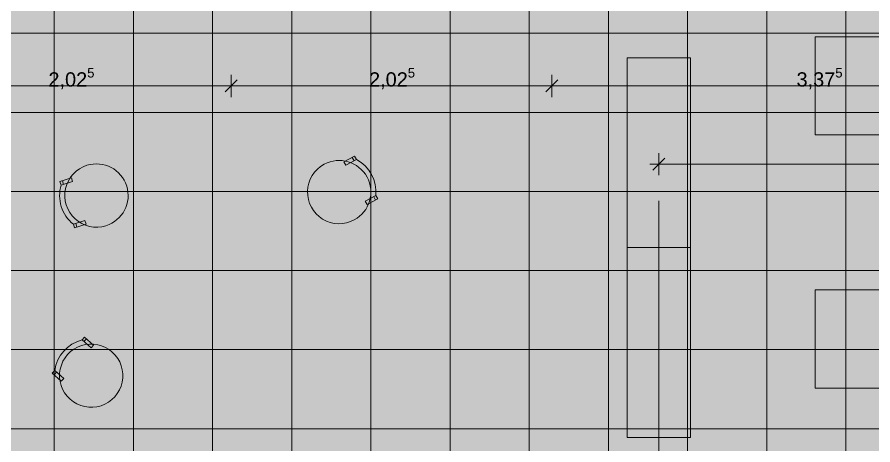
# Model space of a CAD drawing. Header units: metres. Extents: x -22.4 to 53.1, y 133.6 to 157.9.
# Drawn here: x 21.32 to 26.72, y 149.32 to 152.03 of the extents above; entities that cross this region are included whole.
import ezdxf

# ---------------------------------------------------------------- set-up
doc = ezdxf.new("R2010")
doc.units = ezdxf.units.M
doc.header["$MEASUREMENT"] = 0
doc.linetypes.add('Strichpunktlinie', pattern=[0.006703, 0.003528, -0.001764, 0, -0.001411])
for name, color, linetype in [('00  Raster', 7, 'Continuous'), ('20  Möbel', 7, 'Continuous'), ('40 Bemaßung 1_ 50 Bodenspiegel', 7, 'Continuous'), ('Neubau_20  Boden Aufbauten_Deckschraffur', 7, 'Continuous'), ('Neubau_20  Möbel', 7, 'Continuous')]:
    doc.layers.add(name, color=color, linetype=linetype)
doc.styles.add('ERSTELLTER_STIL_1', font='')
doc.styles.get('ERSTELLTER_STIL_1').set_extended_font_data('Arial')

msp = doc.modelspace()

# ---------------------------------------------------------------- hatches: boundary and pattern name
at = {"layer": 'Neubau_20  Boden Aufbauten_Deckschraffur', "linetype": 'Continuous', "lineweight": 0, "true_color": 0xffffff}
h = msp.add_hatch(color=7, dxfattribs=at)
h.paths.add_polyline_path([(-1.5691, 152.8749), (-1.5691, 148.1899), (3.8309, 148.1899), (3.8309, 145.6049), (-1.6666, 145.6049), (-1.6666, 145.3049), (29.4509, 145.3049), (29.4509, 148.8302), (30.6509, 148.8302), (30.6509, 152.1899), (30.5714, 152.1899), (30.5714, 152.5899), (30.7434, 152.5899), (30.7434, 152.8757), (3.7934, 152.8749)])
h.paths.add_polyline_path([(9.1184, 145.6049), (9.1184, 148.1899), (14.6184, 148.1899), (14.6184, 145.6049), (13.0834, 145.6049), (13.0834, 145.7949), (10.6384, 145.7949), (10.6384, 145.6049)], flags=0)
at = {"layer": 'Neubau_20  Boden Aufbauten_Deckschraffur', "linetype": 'Continuous', "lineweight": 18}
h = msp.add_hatch(dxfattribs=at)
h.set_pattern_fill('Verband__Quadrat__50x50__4D', color=6, style=0, pattern_type=2)
h.set_pattern_definition([(8e-13, (15.05054, 148.9226), (0, 0.5), []), (90, (15.05054, 148.9226), (-0.5, 0), [])])
h.paths.add_polyline_path([(-1.5691, 152.8749), (-1.5691, 148.1899), (3.8309, 148.1899), (3.8309, 145.6049), (-1.6666, 145.6049), (-1.6666, 145.3049), (29.4509, 145.3049), (29.4509, 148.8302), (30.6509, 148.8302), (30.6509, 152.1899), (30.5714, 152.1899), (30.5714, 152.5899), (30.7434, 152.5899), (30.7434, 152.8757), (3.7934, 152.8749)])
h.paths.add_polyline_path([(9.1184, 145.6049), (9.1184, 148.1899), (14.6184, 148.1899), (14.6184, 145.6049), (13.0834, 145.6049), (13.0834, 145.7949), (10.6384, 145.7949), (10.6384, 145.6049)], flags=0)

# ---------------------------------------------------------------- linework, layer by layer
at = {"layer": '00  Raster', "color": 7, "linetype": 'Strichpunktlinie', "lineweight": 13, "ltscale": 1000}
msp.add_line((25.3684, 133.7291), (25.3684, 155.8899), dxfattribs=at)
at = {"layer": '20  Möbel', "color": 9, "linetype": 'Continuous', "lineweight": 18, "ltscale": 1000}
for p, q in [((25.1684, 151.7681), (25.1684, 150.5681)), ((25.5684, 151.7681), (25.1684, 151.7681)), ((25.5684, 150.5681), (25.5684, 151.7681)), ((23.4445, 151.1171), (23.4331, 151.1382)), ((21.6091, 150.9675), (21.6019, 150.9904)), ((23.5679, 150.8896), (23.5793, 150.8685)), ((21.6867, 150.7205), (21.6938, 150.6976)), ((25.1684, 150.5681), (25.5684, 150.5681)), ((25.1684, 150.5681), (25.1684, 149.3681)), ((25.5684, 150.5681), (25.1684, 150.5681)), ((25.5684, 149.3681), (25.5684, 150.5681)), ((21.738, 149.9732), (21.754, 149.9911)), ((21.5653, 149.7804), (21.5493, 149.7626)), ((25.1684, 149.3681), (25.5684, 149.3681))]:
    msp.add_line(p, q, dxfattribs=at)
at = {"layer": '20  Möbel', "color": 9, "linetype": 'Continuous', "lineweight": 18, "ltscale": 1000, "flags": 128}
for points in [[(23.3803, 151.1096), (23.3918, 151.0885), (23.4586, 151.1248), (23.4471, 151.1458)], [(21.5866, 150.9856), (21.5938, 150.9627), (21.6663, 150.9855), (21.6591, 151.0084)], [(23.5934, 150.8761), (23.582, 150.8972), (23.5152, 150.861), (23.5266, 150.8399)], [(21.7511, 150.7156), (21.7439, 150.7385), (21.6714, 150.7157), (21.6786, 150.6928)], [(21.7421, 150.0018), (21.7261, 149.9839), (21.7827, 149.9332), (21.7987, 149.9511)], [(21.594, 149.7225), (21.61, 149.7404), (21.5534, 149.7911), (21.5374, 149.7732)]]:
    msp.add_lwpolyline(points, close=True, dxfattribs=at)
for points in [[(21.7572, 151.088, 1), (21.8771, 150.7064, 1)], [(23.4456, 150.743, 1), (23.2549, 151.0946, 1)], [(21.9173, 149.9074, 1), (21.6504, 149.6095, 1)]]:
    msp.add_lwpolyline(points, format="xyb", close=True, dxfattribs=at)
at = {"layer": '20  Möbel', "color": 9, "linetype": 'Continuous', "lineweight": 18, "ltscale": 1000}
for centre, start, end in [((23.3502, 150.9188), 354.6858, 62.26), ((21.8171, 150.8972), 163.6515, 231.2257), ((21.7838, 149.7585), 104.3555, 171.9298)]:
    msp.add_arc(centre, 0.2327, start, end, dxfattribs=at)
at = {"layer": '40 Bemaßung 1_ 50 Bodenspiegel', "color": 7, "linetype": 'Continuous', "lineweight": 13, "ltscale": 1000}
for p, q in [((22.7059, 151.6278), (22.6309, 151.5528)), ((22.6684, 151.5199), (22.6684, 151.6606)), ((24.7309, 151.6278), (24.6559, 151.5528)), ((24.6934, 151.5199), (24.6934, 151.6606)), ((20.6434, 151.5903), (22.6684, 151.5903)), ((22.6684, 151.5903), (24.6934, 151.5903)), ((24.6934, 151.5903), (28.0684, 151.5903)), ((25.4059, 151.133), (25.3309, 151.058)), ((25.3684, 151.1658), (25.3684, 151.0252)), ((25.3684, 151.0955), (25.3122, 151.0955)), ((30.6509, 151.0955), (25.3684, 151.0955))]:
    msp.add_line(p, q, dxfattribs=at)
at = {"layer": 'Neubau_20  Möbel', "color": 9, "linetype": 'Continuous', "lineweight": 18, "ltscale": 1000, "flags": 128}
for points in [[(26.9459, 151.2799), (26.9459, 151.8999), (26.3559, 151.8999), (26.3559, 151.2799)], [(26.9459, 149.6799), (26.9459, 150.2999), (26.3559, 150.2999), (26.3559, 149.6799)]]:
    msp.add_lwpolyline(points, close=True, dxfattribs=at)

# ---------------------------------------------------------------- texts
at = {"layer": '40 Bemaßung 1_ 50 Bodenspiegel', "color": 7, "linetype": 'Continuous', "lineweight": 13, "char_height": 0.09, "attachment_point": 7, "style": 'ERSTELLTER_STIL_1'}
for s, insert in [('\\A1;{\\pql;\\fArial|b0|i0|c0|p38;2,02\\fArial|b0|i0|c0|p38;\\A1{\\H.66x;\\S5^  ;}}', (21.5137, 151.5599)), ('\\A1;{\\pql;\\fArial|b0|i0|c0|p38;2,02\\fArial|b0|i0|c0|p38;\\A1{\\H.66x;\\S5^  ;}}', (23.5387, 151.5599)), ('\\A1;{\\pql;\\fArial|b0|i0|c0|p38;3,37\\fArial|b0|i0|c0|p38;\\A1{\\H.66x;\\S5^  ;}}', (26.2387, 151.5599))]:
    msp.add_mtext(s, dxfattribs=dict(at, insert=insert))

doc.saveas('drawing.dxf')
